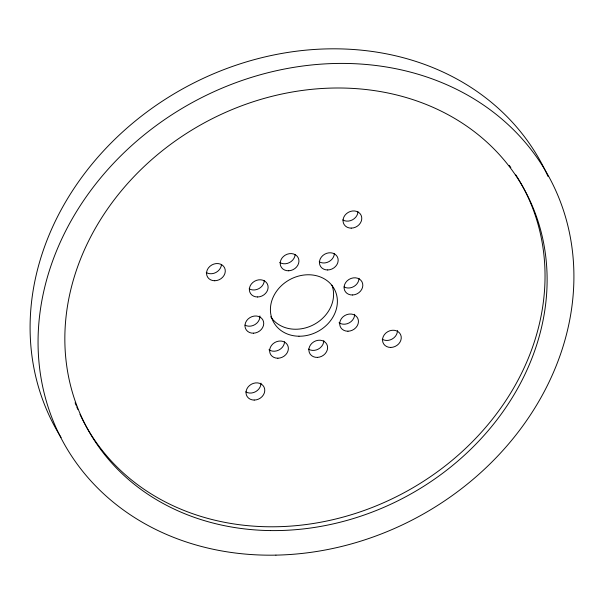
<?xml version="1.0" encoding="UTF-8"?>
<svg xmlns="http://www.w3.org/2000/svg" width="604" height="604" viewBox="0 0 604 604"><rect width="100%" height="100%" fill="white"/><g stroke="black" fill="none" stroke-linecap="round" stroke-linejoin="round"><path stroke-width="0.91" d="M331.958 285.231A34.594 29.49 -28.6 0 1 313.363 324.854A34.594 29.49 -28.6 0 1 270.728 316.745M264.303 280.55A9.687 8.26 -28.6 0 1 258.882 288.637A9.687 8.26 -28.6 0 1 249.15 288.81M259.916 315.968A9.687 8.26 -28.6 0 1 255.031 324.552A9.687 8.26 -28.6 0 1 245.005 325.163M284.567 341.796A9.687 8.26 -28.6 0 1 278.882 350.033A9.687 8.26 -28.6 0 1 268.961 349.769M323.804 340.709A9.687 8.26 -28.6 0 1 318.383 349.067A9.687 8.26 -28.6 0 1 308.418 349.097M354.639 314.254A9.687 8.26 -28.6 0 1 349.218 322.876A9.687 8.26 -28.6 0 1 339.033 322.762M359.018 278.301A9.687 8.26 -28.6 0 1 353.861 286.515A9.687 8.26 -28.6 0 1 344.091 286.968M334.367 253.544A9.687 8.26 -28.6 0 1 328.946 261.63A9.687 8.26 -28.6 0 1 319.214 261.804M295.122 254.631A9.687 8.26 -28.6 0 1 289.452 262.589A9.687 8.26 -28.6 0 1 279.758 262.483M260.966 383.178A9.687 8.26 -28.6 0 1 255.734 391.619A9.687 8.26 -28.6 0 1 245.745 391.86M221.479 264.393A9.687 8.26 -28.6 0 1 215.983 272.449A9.687 8.26 -28.6 0 1 206.258 272.54M357.976 211.778A9.687 8.26 -28.6 0 1 352.479 219.833A9.687 8.26 -28.6 0 1 342.755 219.924M397.462 330.554A9.687 8.26 -28.6 0 1 392.23 339.003A9.687 8.26 -28.6 0 1 382.241 339.244M515.831 174.926A249.052 212.351 -28.6 0 1 412.675 487.919A249.052 212.351 -28.6 0 1 85.594 425.359M85.172 424.582A249.052 212.351 -28.6 0 1 79.97 414.253M77.795 409.376A249.052 212.351 -28.6 0 1 76.753 406.907M76.089 405.261A249.052 212.351 -28.6 0 1 75.107 402.77M509.255 165.39A249.052 212.351 -28.6 0 1 510.833 167.557M61.095 437.492A276.723 235.945 -28.6 0 1 187.081 86.463A276.723 235.945 -28.6 0 1 548.009 176.428M298.972 336.224A34.594 29.49 -28.6 0 0 335.054 290.501A34.594 29.49 -28.6 0 0 277.681 289.754A34.594 29.49 -28.6 0 0 298.972 336.224M257.614 296.979A9.687 8.26 -28.6 0 0 267.361 283.963A9.687 8.26 -28.6 0 0 251.234 284.174A9.687 8.26 -28.6 0 0 257.614 296.979M253.529 333.189A9.687 8.26 -28.6 0 0 262.861 319.954A9.687 8.26 -28.6 0 0 246.681 320.626A9.687 8.26 -28.6 0 0 253.529 333.189M277.878 358.225A9.687 8.26 -28.6 0 0 287.625 345.216A9.687 8.26 -28.6 0 0 271.498 345.42A9.687 8.26 -28.6 0 0 277.878 358.225M317.402 357.394A9.687 8.26 -28.6 0 0 326.741 344.167A9.687 8.26 -28.6 0 0 310.562 344.839A9.687 8.26 -28.6 0 0 317.402 357.394M347.949 331.219A9.687 8.26 -28.6 0 0 357.696 318.202A9.687 8.26 -28.6 0 0 341.57 318.414A9.687 8.26 -28.6 0 0 347.949 331.219M352.623 294.986A9.687 8.26 -28.6 0 0 361.955 281.758A9.687 8.26 -28.6 0 0 345.775 282.43A9.687 8.26 -28.6 0 0 352.623 294.986M327.685 269.965A9.687 8.26 -28.6 0 0 337.425 256.957A9.687 8.26 -28.6 0 0 321.305 257.161A9.687 8.26 -28.6 0 0 327.685 269.965M288.742 270.781A9.687 8.26 -28.6 0 0 298.074 257.546A9.687 8.26 -28.6 0 0 281.894 258.218A9.687 8.26 -28.6 0 0 288.742 270.781M390.69 347.443A9.687 8.26 -28.6 0 0 400.55 334.503A9.687 8.26 -28.6 0 0 384.438 334.578A9.687 8.26 -28.6 0 0 390.69 347.443M254.193 400.067A9.687 8.26 -28.6 0 0 264.054 387.119A9.687 8.26 -28.6 0 0 247.942 387.194A9.687 8.26 -28.6 0 0 254.193 400.067M214.714 280.747A9.687 8.26 -28.6 0 0 224.567 267.798A9.687 8.26 -28.6 0 0 208.463 267.874A9.687 8.26 -28.6 0 0 214.714 280.747M351.211 228.131A9.687 8.26 -28.6 0 0 361.064 215.183A9.687 8.26 -28.6 0 0 344.959 215.258A9.687 8.26 -28.6 0 0 351.211 228.131M275.93 555.129A276.723 235.945 -28.6 0 0 551.573 181.827A276.723 235.945 -28.6 0 0 90.434 190.94A276.723 235.945 -28.6 0 0 275.93 555.129M270.471 530.576A249.052 212.351 -28.6 0 0 530.289 201.343A249.052 212.351 -28.6 0 0 117.176 195.975A249.052 212.351 -28.6 0 0 270.471 530.576"/></g></svg>
